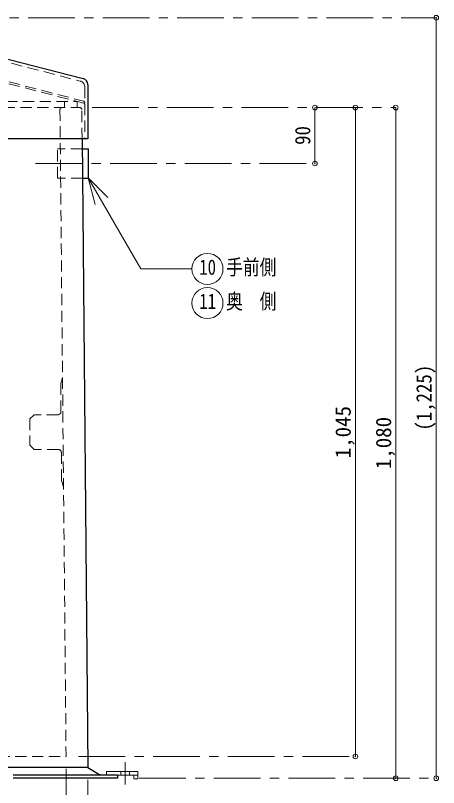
# Model space of a CAD drawing. Units: millimetres at full size, sheet at 1:15; details may follow other scales. Extents: x -3186 to 2889, y -2031 to 2184.
# Drawn here: x 270 to 951, y -1161 to 83 of the extents above; entities that cross this region are included whole.
import ezdxf
from ezdxf.enums import TextEntityAlignment as Align

# ---------------------------------------------------------------- set-up
doc = ezdxf.new("R2010")
doc.units = ezdxf.units.MM
doc.header["$LTSCALE"] = 15
doc.header["$PDMODE"] = 32
doc.header["$PDSIZE"] = 7.5
doc.linetypes.add('CHAIN1', pattern=[8, 5, -1, 1, -1])
doc.linetypes.add('DASHED1', pattern=[1.8, 1.2, -0.6])
doc.layers.add('0-0', color=7, linetype='Continuous', lineweight=18)
doc.styles.add('ＭＳ ゴシック', font='')
doc.styles.get('ＭＳ ゴシック').set_extended_font_data('MS Gothic')

msp = doc.modelspace()

# ---------------------------------------------------------------- linework, layer by layer
at = {"layer": '0-0', "color": 5, "lineweight": 25}
for p, q in [((3.08, 78.65), (379.36, -19.08)), ((386.85, -28.76), (386.85, -116.03)), ((386.85, -116.03), (-131.26, -116.03)), ((377.32, -116.03), (386.85, -1128.24)), ((377.47, -132.24), (387.69, -132.24)), ((387.69, -179.24), (387.69, -132.24)), ((377.91, -179.24), (387.69, -179.24)), ((386.85, -1128.24), (-683.15, -1128.24)), ((386.85, -1128.24), (406.85, -1140.74)), ((434.35, -1140.74), (266.85, -1140.74)), ((434.35, -1140.74), (434.35, -1145.74)), ((434.35, -1145.74), (266.85, -1145.74))]:
    msp.add_line(p, q, dxfattribs=at)
at = {"layer": '0-0', "color": 4, "linetype": 'CHAIN1', "lineweight": 9}
for p, q in [((50.57, 78.97), (946.85, 78.97)), ((393.85, -65.74), (881.85, -65.74)), ((302.69, -155.74), (751.85, -155.74)), ((371.85, -1110.74), (816.85, -1110.74)), ((351.85, -1130.74), (351.85, -1395.74)), ((446.85, -1119.74), (446.85, -1155.74)), ((386.85, -1148.24), (386.85, -1460.74)), ((469.35, -1145.74), (946.85, -1145.74))]:
    msp.add_line(p, q, dxfattribs=at)
at = {"layer": '0-0', "color": 4, "lineweight": 9}
for p, q in [((946.85, 78.97), (946.85, -1145.74)), ((751.85, -65.74), (751.85, -155.74)), ((816.85, -65.74), (816.85, -1110.74)), ((881.85, -65.74), (881.85, -1145.74))]:
    msp.add_line(p, q, dxfattribs=at)
at = {"layer": '0-0', "linetype": 'DASHED1'}
for p, q in [((2.44, 73.65), (374.36, -22.95)), ((-1.77, 40.65), (379.6, -58.41)), ((-1.39, 43.65), (379.6, -55.31)), ((381.85, -32.63), (381.85, -116.03)), ((-230.6, -55.74), (369.35, -55.74)), ((369.35, -55.74), (369.35, -65.74)), ((-234.59, -65.74), (373.87, -65.74)), ((341.87, -68.77), (351.68, -1110.74)), ((377.32, -116.03), (376.87, -68.72)), ((377.47, -132.24), (337.69, -132.24)), ((337.69, -179.24), (337.69, -132.24)), ((377.91, -179.24), (337.69, -179.24)), ((-647.99, -1110.74), (351.68, -1110.74))]:
    msp.add_line(p, q, dxfattribs=at)
at = {"layer": '0-0', "color": 4, "linetype": 'DASHED1', "lineweight": 9}
for p, q in [((349.35, -55.74), (349.35, -65.74)), ((345.94, -500.24), (343.03, -510.24)), ((343.45, -555.2), (343.03, -510.24)), ((300.29, -560.24), (293.53, -567)), ((293.53, -567), (293.53, -609.49)), ((338.45, -560.24), (300.29, -560.24)), ((293.53, -609.49), (300.29, -616.24)), ((339.07, -616.24), (300.29, -616.24)), ((344.07, -621.2), (344.5, -666.24)), ((344.5, -666.24), (347.59, -676.24)), ((439.85, -1134.74), (439.85, -1140.74)), ((453.85, -1134.74), (453.85, -1140.74))]:
    msp.add_line(p, q, dxfattribs=at)
at = {"layer": '0-0'}
for p, q in [((386.98, -178.54), (398.63, -222.01)), ((386.98, -178.54), (418.8, -210.36)), ((386.98, -178.54), (471.86, -325.55)), ((471.86, -325.55), (554, -325.55)), ((416.85, -1134.74), (416.85, -1140.74)), ((416.85, -1134.74), (466.85, -1134.74)), ((434.35, -1140.74), (466.85, -1140.74)), ((466.85, -1134.74), (466.85, -1146.74))]:
    msp.add_line(p, q, dxfattribs=at)
msp.add_lwpolyline([(460.85, -1140.74), (460.85, -1146.74), (466.85, -1146.74)], dxfattribs=at)
for centre in [(579, -325.55), (579, -380.55)]:
    msp.add_circle(centre, 25, dxfattribs=at)
at = {"layer": '0-0', "linetype": 'DASHED1'}
for centre, radius, start, end in [((371.85, -32.63), 10, 0, 75.43972), ((378.85, -58.21), 3, 0, 75.43972), ((378.85, -61.31), 3, 0, 75.43972), ((344.87, -68.74), 3, 90, 180.53924), ((373.87, -68.74), 3, 0.53924, 90)]:
    msp.add_arc(centre, radius, start, end, dxfattribs=at)
at = {"layer": '0-0', "color": 5, "lineweight": 25}
msp.add_arc((376.85, -28.76), 10, 0, 75.43972, dxfattribs=at)
at = {"layer": '0-0', "color": 4, "linetype": 'DASHED1', "lineweight": 9}
for centre, start, end in [((338.45, -555.24), 270, 0.53924), ((339.07, -621.24), 0.53924, 90)]:
    msp.add_arc(centre, 5, start, end, dxfattribs=at)
at = {"layer": '0-0', "color": 1}
for p in [(946.85, 78.97), (751.85, -65.74), (816.85, -65.74), (881.85, -65.74), (751.85, -155.74), (816.85, -1110.74), (881.85, -1145.74), (946.85, -1145.74)]:
    msp.add_point(p, dxfattribs=at)

# ---------------------------------------------------------------- texts
at = {"layer": '0-0', "style": 'ＭＳ ゴシック', "width": 0.9}
for s, p in [('90', (751.85, -125.74)), ('(1,225)', (946.85, -585.89))]:
    msp.add_text(s, height=24.74, rotation=90, dxfattribs=at).set_placement(p, align=Align.BOTTOM_LEFT)
at = {"layer": '0-0', "style": 'ＭＳ ゴシック', "width": 0.8}
for s, p in [('10', (565.88, -342.43)), ('手前側', (609, -342.43)), ('11', (565.88, -397.43)), ('奥\u3000側', (609, -397.43))]:
    msp.add_text(s, height=24.74, dxfattribs=at).set_placement(p, align=Align.BOTTOM_LEFT)
at = {"layer": '0-0', "style": 'ＭＳ ゴシック'}
for s, p in [('1,045', (816.85, -630.43)), ('1,080', (881.85, -647.93))]:
    msp.add_text(s, height=24.74, rotation=90, dxfattribs=at).set_placement(p, align=Align.BOTTOM_LEFT)

doc.saveas('drawing.dxf')
